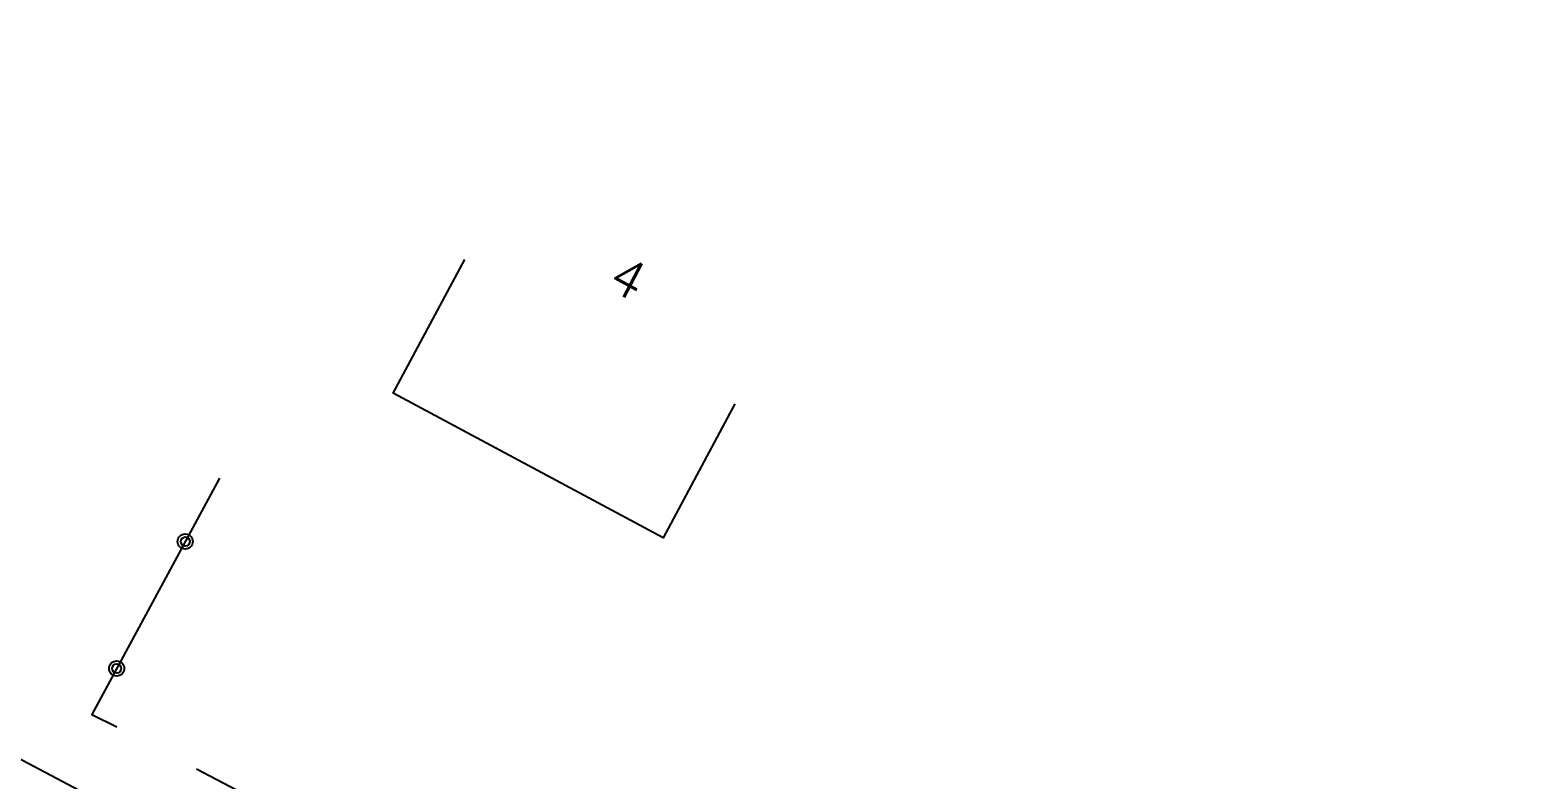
# Model space of a CAD drawing. Header units: millimetres. Extents: x 111000 to 112001, y 129999 to 131000.
# Drawn here: x 111692.15 to 111741.57, y 130756.15 to 130780.84 of the extents above; entities that cross this region are included whole.
import ezdxf
from ezdxf.enums import TextEntityAlignment as Align

# ---------------------------------------------------------------- set-up
doc = ezdxf.new("R2010")
doc.units = ezdxf.units.MM
doc.layers.get('0').update_dxf_attribs({"linetype": 'CONTINUOUS'})
for name, color, linetype in [('W0008', 7, 'CONTINUOUS'), ('W0100', 7, 'CONTINUOUS'), ('W0322', 7, 'CONTINUOUS'), ('W0991', 7, 'CONTINUOUS')]:
    doc.layers.add(name, color=color, linetype=linetype)
doc.styles.get("Standard").update_dxf_attribs({"font": 'romans.shx', "width": 0.85})

# ---------------------------------------------------------------- blocks, each defined once
blk = doc.blocks.new('t322o')
at = {"color": 0, "linetype": 'Continuous'}
for radius in [0.25, 0.15]:
    blk.add_circle((0, 0), radius, dxfattribs=at)

msp = doc.modelspace()

# ---------------------------------------------------------------- linework, layer by layer
at = {"layer": 'W0008'}
msp.add_lwpolyline([(111664.191, 130771.459), (111737.552, 130732.655), (111739.804, 130731.522), (111741.773, 130730.912), (111744.309, 130730.769), (111746.698, 130730.936), (111749.315, 130731.919), (111751.894, 130733.67), (111753.374, 130735.034), (111754.503, 130736.808), (111755.372, 130738.602), (111772.056, 130774.829), (111774.61, 130780.843)], dxfattribs=at)
at = {"layer": 'W0100'}
msp.add_lwpolyline([(111715.369, 130768.535), (111713.012, 130764.126), (111704.116, 130768.883), (111706.474, 130773.292)], dxfattribs=at)
at = {"layer": 'W0322'}
msp.add_line((111697.634, 130756.518), (111709.114, 130750.509), dxfattribs=at)
msp.add_lwpolyline([(111698.395, 130766.089), (111694.188, 130758.308), (111695.009, 130757.895)], dxfattribs=at)

# ---------------------------------------------------------------- block references
at = {"layer": 'W0322', "rotation": 241.6010684379695}
for p in [(111697.265, 130764), (111695.006, 130759.821)]:
    msp.add_blockref('t322o', p, dxfattribs=at)

# ---------------------------------------------------------------- texts
at = {"layer": 'W0991'}
msp.add_text('4', height=1.249, rotation=331.8641, dxfattribs=at).set_placement((111711.865, 130772.677), align=Align.MIDDLE)

doc.saveas('drawing.dxf')
